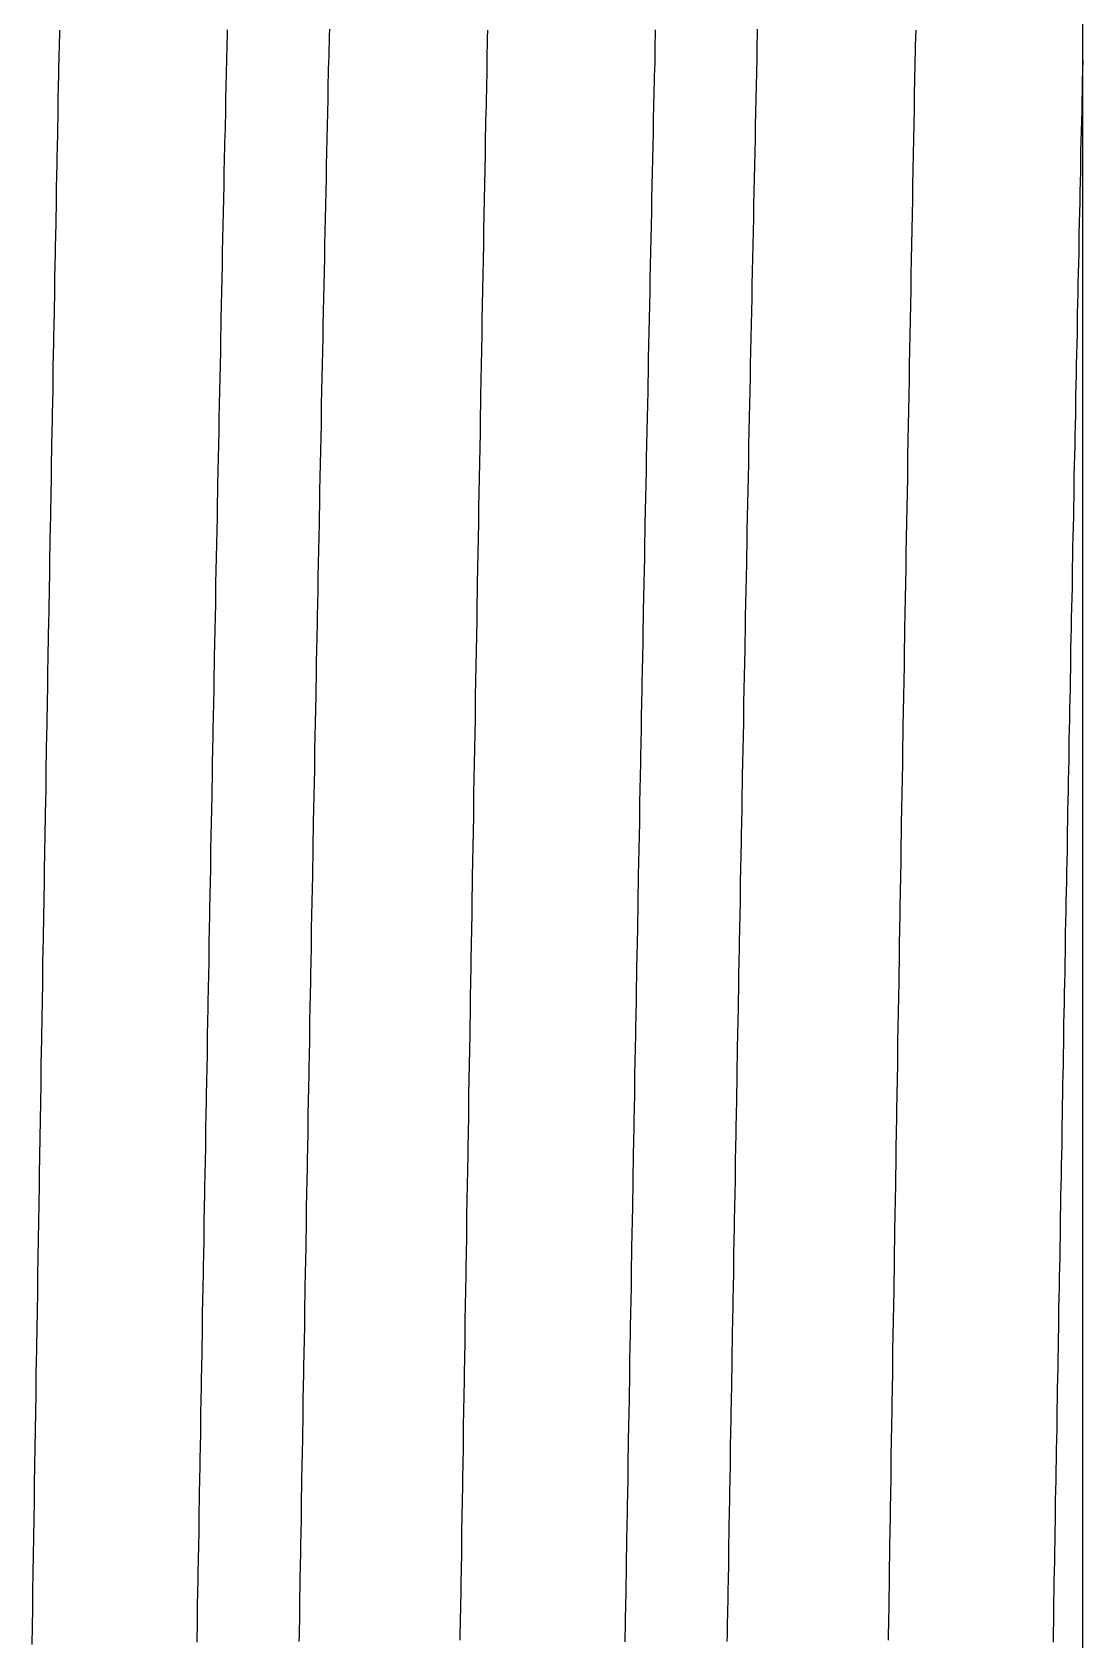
# Model space of a CAD drawing. Header units: millimetres. Extents: x 0 to 3800, y -67 to 2530.
# Drawn here: x 2303.09 to 2306.87, y 958.84 to 964.63 of the extents above; entities that cross this region are included whole.
import ezdxf

# ---------------------------------------------------------------- set-up
doc = ezdxf.new("R2010")
doc.units = ezdxf.units.MM
doc.layers.add('내부선 및 부속', color=4, linetype='Continuous')

msp = doc.modelspace()

# ---------------------------------------------------------------- linework, layer by layer
at = {"layer": '내부선 및 부속', "linetype": 'Continuous'}
msp.add_line((2306.8719, 935.792), (2306.8719, 972.4804), dxfattribs=at)
at = {"layer": '내부선 및 부속', "linetype": 'Continuous', "flags": 128}
for points in [[(2303.0934, 958.8285), (2303.0934, 958.8495), (2303.0944, 958.8715), (2303.0944, 958.8925), (2303.0944, 958.9145), (2303.0954, 958.9355), (2303.0954, 958.9575), (2303.0954, 958.9785), (2303.0964, 958.9995), (2303.0964, 959.0215), (2303.0964, 959.0425), (2303.0974, 959.0645), (2303.0974, 959.0855), (2303.0974, 959.1075), (2303.0984, 959.1285), (2303.0984, 959.1495), (2303.0984, 959.1715), (2303.0994, 959.1925), (2303.0994, 959.2145), (2303.0994, 959.2355), (2303.1004, 959.2565), (2303.1004, 959.2785), (2303.1004, 959.2995), (2303.1014, 959.3215), (2303.1014, 959.3425), (2303.1014, 959.3645), (2303.1024, 959.3855), (2303.1024, 959.4065), (2303.1024, 959.4285), (2303.1034, 959.4495), (2303.1034, 959.4715), (2303.1034, 959.4925), (2303.1044, 959.5145), (2303.1044, 959.5355), (2303.1044, 959.5565), (2303.1054, 959.5785), (2303.1054, 959.5995), (2303.1054, 959.6215), (2303.1064, 959.6425), (2303.1064, 959.6645), (2303.1064, 959.6855), (2303.1074, 959.7065), (2303.1074, 959.7285), (2303.1074, 959.7495), (2303.1084, 959.7715), (2303.1084, 959.7925), (2303.1084, 959.8145), (2303.1094, 959.8355), (2303.1094, 959.8565), (2303.1104, 959.8785), (2303.1104, 959.8995), (2303.1104, 959.9215), (2303.1114, 959.9425), (2303.1114, 959.9645), (2303.1114, 959.9855), (2303.1124, 960.0065), (2303.1124, 960.0285), (2303.1124, 960.0495), (2303.1134, 960.0715), (2303.1134, 960.0925), (2303.1134, 960.1145), (2303.1144, 960.1355), (2303.1144, 960.1565), (2303.1144, 960.1785), (2303.1154, 960.1995), (2303.1154, 960.2215), (2303.1154, 960.2425), (2303.1164, 960.2635), (2303.1164, 960.2855), (2303.1164, 960.3065), (2303.1174, 960.3285), (2303.1174, 960.3495), (2303.1174, 960.3715), (2303.1184, 960.3925), (2303.1184, 960.4135), (2303.1184, 960.4355), (2303.1194, 960.4565), (2303.1194, 960.4785), (2303.1194, 960.4995), (2303.1204, 960.5215), (2303.1204, 960.5425), (2303.1214, 960.5635), (2303.1214, 960.5635), (2303.1214, 960.5855), (2303.1214, 960.6065), (2303.1224, 960.6285), (2303.1224, 960.6495), (2303.1224, 960.6715), (2303.1234, 960.6925), (2303.1234, 960.7135), (2303.1234, 960.7355), (2303.1244, 960.7565), (2303.1244, 960.7785), (2303.1244, 960.7995), (2303.1254, 960.8215), (2303.1254, 960.8425), (2303.1254, 960.8635), (2303.1264, 960.8855), (2303.1264, 960.9065), (2303.1264, 960.9285), (2303.1274, 960.9495), (2303.1274, 960.9715), (2303.1284, 960.9925), (2303.1284, 961.0135), (2303.1284, 961.0355), (2303.1294, 961.0565), (2303.1294, 961.0785), (2303.1294, 961.0995), (2303.1304, 961.1215), (2303.1304, 961.1425), (2303.1304, 961.1635), (2303.1314, 961.1855), (2303.1314, 961.2065), (2303.1314, 961.2285), (2303.1324, 961.2495), (2303.1324, 961.2705), (2303.1324, 961.2925), (2303.1334, 961.3135), (2303.1334, 961.3355), (2303.1344, 961.3565), (2303.1344, 961.3785), (2303.1344, 961.3995), (2303.1354, 961.4205), (2303.1354, 961.4425), (2303.1354, 961.4635), (2303.1364, 961.4855), (2303.1364, 961.5065), (2303.1364, 961.5285), (2303.1374, 961.5495), (2303.1374, 961.5705), (2303.1374, 961.5925), (2303.1384, 961.6135), (2303.1384, 961.6355), (2303.1394, 961.6565), (2303.1394, 961.6785), (2303.1394, 961.6995), (2303.1404, 961.7205), (2303.1404, 961.7425), (2303.1404, 961.7635), (2303.1414, 961.7855), (2303.1414, 961.8065), (2303.1414, 961.8285), (2303.1424, 961.8495), (2303.1424, 961.8705), (2303.1434, 961.8925), (2303.1434, 961.9135), (2303.1434, 961.9355), (2303.1444, 961.9565), (2303.1444, 961.9785), (2303.1444, 961.9995), (2303.1454, 962.0205), (2303.1454, 962.0425), (2303.1454, 962.0635), (2303.1464, 962.0855), (2303.1464, 962.1065), (2303.1474, 962.1275), (2303.1474, 962.1495), (2303.1474, 962.1705), (2303.1484, 962.1925), (2303.1484, 962.2135), (2303.1484, 962.2355), (2303.1494, 962.2565), (2303.1494, 962.2775), (2303.1494, 962.2995), (2303.1504, 962.3205), (2303.1504, 962.3425), (2303.1514, 962.3635), (2303.1514, 962.3855), (2303.1514, 962.4065), (2303.1524, 962.4275), (2303.1524, 962.4495), (2303.1524, 962.4705), (2303.1534, 962.4925), (2303.1534, 962.5135), (2303.1544, 962.5355), (2303.1544, 962.5565), (2303.1544, 962.5775), (2303.1554, 962.5995), (2303.1554, 962.6205), (2303.1554, 962.6425), (2303.1564, 962.6635), (2303.1564, 962.6855), (2303.1574, 962.7065), (2303.1574, 962.7065), (2303.1574, 962.7275), (2303.1574, 962.7495), (2303.1584, 962.7705), (2303.1584, 962.7925), (2303.1584, 962.8135), (2303.1594, 962.8355), (2303.1594, 962.8565), (2303.1604, 962.8775), (2303.1604, 962.8995), (2303.1604, 962.9205), (2303.1614, 962.9425), (2303.1614, 962.9635), (2303.1614, 962.9845), (2303.1624, 963.0065), (2303.1624, 963.0275), (2303.1634, 963.0495), (2303.1634, 963.0705), (2303.1634, 963.0925), (2303.1644, 963.1135), (2303.1644, 963.1345), (2303.1644, 963.1565), (2303.1654, 963.1775), (2303.1654, 963.1995), (2303.1664, 963.2205), (2303.1664, 963.2425), (2303.1664, 963.2635), (2303.1674, 963.2845), (2303.1674, 963.3065), (2303.1684, 963.3275), (2303.1684, 963.3495), (2303.1684, 963.3705), (2303.1694, 963.3925), (2303.1694, 963.4135), (2303.1694, 963.4345), (2303.1704, 963.4565), (2303.1704, 963.4775), (2303.1714, 963.4995), (2303.1714, 963.5205), (2303.1714, 963.5425), (2303.1724, 963.5635), (2303.1724, 963.5845), (2303.1734, 963.6065), (2303.1734, 963.6275), (2303.1734, 963.6495), (2303.1744, 963.6705), (2303.1744, 963.6925), (2303.1754, 963.7135), (2303.1754, 963.7345), (2303.1754, 963.7565), (2303.1764, 963.7775), (2303.1764, 963.7995), (2303.1774, 963.8205), (2303.1774, 963.8415), (2303.1774, 963.8635), (2303.1784, 963.8845), (2303.1784, 963.9065), (2303.1794, 963.9275), (2303.1794, 963.9495), (2303.1794, 963.9705), (2303.1804, 963.9915), (2303.1804, 964.0135), (2303.1804, 964.0345), (2303.1814, 964.0565), (2303.1814, 964.0775), (2303.1824, 964.0995), (2303.1824, 964.1205), (2303.1834, 964.1415), (2303.1834, 964.1635), (2303.1834, 964.1845), (2303.1844, 964.2065), (2303.1844, 964.2275), (2303.1854, 964.2495), (2303.1854, 964.2705), (2303.1854, 964.2915), (2303.1864, 964.3135), (2303.1864, 964.3345), (2303.1874, 964.3565), (2303.1874, 964.3775), (2303.1874, 964.3995), (2303.1884, 964.4205), (2303.1884, 964.4415), (2303.1894, 964.4635), (2303.1894, 964.4845), (2303.1894, 964.5065), (2303.1904, 964.5275), (2303.1904, 964.5485), (2303.1914, 964.5705), (2303.1914, 964.5915), (2303.1924, 964.6135), (2303.1924, 964.6345)], [(2303.7944, 964.6355), (2303.7944, 964.6125), (2303.7934, 964.5885), (2303.7934, 964.5645), (2303.7924, 964.5405), (2303.7924, 964.5165), (2303.7914, 964.4925), (2303.7914, 964.4685), (2303.7904, 964.4445), (2303.7904, 964.4215), (2303.7894, 964.3975), (2303.7894, 964.3735), (2303.7884, 964.3495), (2303.7884, 964.3255), (2303.7874, 964.3015), (2303.7874, 964.2775), (2303.7864, 964.2545), (2303.7854, 964.2305), (2303.7854, 964.2065), (2303.7844, 964.1825), (2303.7844, 964.1585), (2303.7834, 964.1345), (2303.7834, 964.1105), (2303.7824, 964.0875), (2303.7824, 964.0635), (2303.7814, 964.0395), (2303.7814, 964.0155), (2303.7804, 963.9915), (2303.7804, 963.9675), (2303.7794, 963.9435), (2303.7794, 963.9205), (2303.7784, 963.8965), (2303.7784, 963.8725), (2303.7774, 963.8485), (2303.7774, 963.8245), (2303.7764, 963.8005), (2303.7764, 963.7765), (2303.7754, 963.7525), (2303.7754, 963.7295), (2303.7744, 963.7055), (2303.7744, 963.6815), (2303.7734, 963.6575), (2303.7734, 963.6335), (2303.7724, 963.6095), (2303.7724, 963.5855), (2303.7724, 963.5625), (2303.7714, 963.5385), (2303.7714, 963.5145), (2303.7704, 963.4905), (2303.7704, 963.4665), (2303.7694, 963.4425), (2303.7694, 963.4185), (2303.7684, 963.3955), (2303.7684, 963.3715), (2303.7674, 963.3475), (2303.7674, 963.3235), (2303.7664, 963.2995), (2303.7664, 963.2755), (2303.7654, 963.2515), (2303.7654, 963.2275), (2303.7644, 963.2045), (2303.7644, 963.1805), (2303.7634, 963.1565), (2303.7634, 963.1325), (2303.7624, 963.1085), (2303.7624, 963.0845), (2303.7614, 963.0605), (2303.7614, 963.0375), (2303.7604, 963.0135), (2303.7604, 962.9895), (2303.7604, 962.9655), (2303.7594, 962.9415), (2303.7594, 962.9175), (2303.7584, 962.8935), (2303.7584, 962.8705), (2303.7574, 962.8465), (2303.7574, 962.8225), (2303.7564, 962.7985), (2303.7564, 962.7745), (2303.7554, 962.7505), (2303.7554, 962.7265), (2303.7544, 962.7025), (2303.7544, 962.6795), (2303.7534, 962.6555), (2303.7534, 962.6315), (2303.7534, 962.6075), (2303.7524, 962.5835), (2303.7524, 962.5595), (2303.7514, 962.5355), (2303.7514, 962.5125), (2303.7504, 962.4885), (2303.7504, 962.4645), (2303.7494, 962.4405), (2303.7494, 962.4165), (2303.7484, 962.3925), (2303.7484, 962.3685), (2303.7484, 962.3455), (2303.7474, 962.3215), (2303.7474, 962.2975), (2303.7464, 962.2735), (2303.7464, 962.2495), (2303.7464, 962.2495), (2303.7454, 962.2255), (2303.7454, 962.2015), (2303.7444, 962.1775), (2303.7444, 962.1545), (2303.7434, 962.1305), (2303.7434, 962.1065), (2303.7434, 962.0825), (2303.7424, 962.0585), (2303.7424, 962.0345), (2303.7414, 962.0105), (2303.7414, 961.9875), (2303.7404, 961.9635), (2303.7404, 961.9395), (2303.7394, 961.9155), (2303.7394, 961.8915), (2303.7394, 961.8675), (2303.7384, 961.8435), (2303.7384, 961.8205), (2303.7374, 961.7965), (2303.7374, 961.7725), (2303.7364, 961.7485), (2303.7364, 961.7245), (2303.7354, 961.7005), (2303.7354, 961.6765), (2303.7354, 961.6525), (2303.7344, 961.6295), (2303.7344, 961.6055), (2303.7334, 961.5815), (2303.7334, 961.5575), (2303.7324, 961.5335), (2303.7324, 961.5095), (2303.7314, 961.4855), (2303.7314, 961.4625), (2303.7314, 961.4385), (2303.7304, 961.4145), (2303.7304, 961.3905), (2303.7294, 961.3665), (2303.7294, 961.3425), (2303.7284, 961.3185), (2303.7284, 961.2955), (2303.7284, 961.2715), (2303.7274, 961.2475), (2303.7274, 961.2235), (2303.7264, 961.1995), (2303.7264, 961.1755), (2303.7254, 961.1515), (2303.7254, 961.1275), (2303.7254, 961.1045), (2303.7244, 961.0805), (2303.7244, 961.0565), (2303.7234, 961.0325), (2303.7234, 961.0085), (2303.7224, 960.9845), (2303.7224, 960.9605), (2303.7224, 960.9375), (2303.7214, 960.9135), (2303.7214, 960.8895), (2303.7204, 960.8655), (2303.7204, 960.8415), (2303.7194, 960.8175), (2303.7194, 960.7935), (2303.7194, 960.7705), (2303.7184, 960.7465), (2303.7184, 960.7225), (2303.7174, 960.6985), (2303.7174, 960.6745), (2303.7164, 960.6505), (2303.7164, 960.6265), (2303.7164, 960.6025), (2303.7154, 960.5795), (2303.7154, 960.5555), (2303.7144, 960.5315), (2303.7144, 960.5075), (2303.7134, 960.4835), (2303.7134, 960.4595), (2303.7134, 960.4355), (2303.7124, 960.4125), (2303.7124, 960.3885), (2303.7114, 960.3645), (2303.7114, 960.3405), (2303.7114, 960.3165), (2303.7104, 960.2925), (2303.7104, 960.2685), (2303.7094, 960.2445), (2303.7094, 960.2215), (2303.7084, 960.1975), (2303.7084, 960.1735), (2303.7084, 960.1495), (2303.7074, 960.1255), (2303.7074, 960.1015), (2303.7064, 960.0775), (2303.7064, 960.0545), (2303.7054, 960.0305), (2303.7054, 960.0065), (2303.7054, 959.9825), (2303.7044, 959.9585), (2303.7044, 959.9345), (2303.7034, 959.9105), (2303.7034, 959.8875), (2303.7034, 959.8635), (2303.7034, 959.8635), (2303.7024, 959.8395), (2303.7024, 959.8155), (2303.7014, 959.7915), (2303.7014, 959.7675), (2303.7014, 959.7435), (2303.7004, 959.7195), (2303.7004, 959.6965), (2303.6994, 959.6725), (2303.6994, 959.6485), (2303.6984, 959.6245), (2303.6984, 959.6005), (2303.6984, 959.5765), (2303.6974, 959.5525), (2303.6974, 959.5295), (2303.6964, 959.5055), (2303.6964, 959.4815), (2303.6964, 959.4575), (2303.6954, 959.4335), (2303.6954, 959.4095), (2303.6944, 959.3855), (2303.6944, 959.3625), (2303.6944, 959.3385), (2303.6934, 959.3145), (2303.6934, 959.2905), (2303.6924, 959.2665), (2303.6924, 959.2425), (2303.6924, 959.2185), (2303.6914, 959.1945), (2303.6914, 959.1715), (2303.6904, 959.1475), (2303.6904, 959.1235), (2303.6894, 959.0995), (2303.6894, 959.0755), (2303.6894, 959.0515), (2303.6884, 959.0275), (2303.6884, 959.0045), (2303.6874, 958.9805), (2303.6874, 958.9565), (2303.6874, 958.9325), (2303.6864, 958.9085), (2303.6864, 958.8845), (2303.6854, 958.8605), (2303.6854, 958.8365)], [(2304.1624, 964.6375), (2304.1614, 964.6135), (2304.1614, 964.6135), (2304.1614, 964.5895), (2304.1604, 964.5655), (2304.1604, 964.5415), (2304.1594, 964.5175), (2304.1584, 964.4935), (2304.1584, 964.4705), (2304.1574, 964.4465), (2304.1574, 964.4225), (2304.1564, 964.3985), (2304.1564, 964.3745), (2304.1554, 964.3505), (2304.1554, 964.3265), (2304.1544, 964.3035), (2304.1544, 964.2795), (2304.1534, 964.2555), (2304.1534, 964.2315), (2304.1524, 964.2075), (2304.1524, 964.1835), (2304.1514, 964.1595), (2304.1514, 964.1355), (2304.1504, 964.1125), (2304.1504, 964.0885), (2304.1494, 964.0645), (2304.1494, 964.0405), (2304.1484, 964.0165), (2304.1484, 963.9925), (2304.1474, 963.9685), (2304.1474, 963.9455), (2304.1464, 963.9215), (2304.1464, 963.8975), (2304.1454, 963.8735), (2304.1454, 963.8495), (2304.1444, 963.8255), (2304.1444, 963.8015), (2304.1434, 963.7785), (2304.1434, 963.7545), (2304.1424, 963.7305), (2304.1424, 963.7065), (2304.1414, 963.6825), (2304.1414, 963.6585), (2304.1404, 963.6345), (2304.1404, 963.6115), (2304.1394, 963.5875), (2304.1394, 963.5635), (2304.1384, 963.5395), (2304.1384, 963.5155), (2304.1374, 963.4915), (2304.1374, 963.4675), (2304.1364, 963.4435), (2304.1364, 963.4205), (2304.1354, 963.3965), (2304.1354, 963.3725), (2304.1344, 963.3485), (2304.1344, 963.3245), (2304.1334, 963.3005), (2304.1334, 963.2765), (2304.1334, 963.2535), (2304.1324, 963.2295), (2304.1324, 963.2055), (2304.1314, 963.1815), (2304.1314, 963.1575), (2304.1304, 963.1335), (2304.1304, 963.1095), (2304.1294, 963.0865), (2304.1294, 963.0625), (2304.1284, 963.0385), (2304.1284, 963.0145), (2304.1274, 962.9905), (2304.1274, 962.9665), (2304.1264, 962.9425), (2304.1264, 962.9185), (2304.1254, 962.8955), (2304.1254, 962.8715), (2304.1254, 962.8475), (2304.1244, 962.8235), (2304.1244, 962.7995), (2304.1234, 962.7755), (2304.1234, 962.7515), (2304.1224, 962.7285), (2304.1224, 962.7045), (2304.1214, 962.6805), (2304.1214, 962.6565), (2304.1204, 962.6325), (2304.1204, 962.6085), (2304.1194, 962.5845), (2304.1194, 962.5615), (2304.1184, 962.5375), (2304.1184, 962.5135), (2304.1184, 962.4895), (2304.1174, 962.4655), (2304.1174, 962.4415), (2304.1164, 962.4175), (2304.1164, 962.3935), (2304.1154, 962.3705), (2304.1154, 962.3465), (2304.1144, 962.3225), (2304.1144, 962.2985), (2304.1134, 962.2745), (2304.1134, 962.2505), (2304.1134, 962.2265), (2304.1134, 962.2265), (2304.1124, 962.2035), (2304.1124, 962.1795), (2304.1114, 962.1555), (2304.1114, 962.1315), (2304.1104, 962.1075), (2304.1104, 962.0835), (2304.1094, 962.0595), (2304.1094, 962.0365), (2304.1094, 962.0125), (2304.1084, 961.9885), (2304.1084, 961.9645), (2304.1074, 961.9405), (2304.1074, 961.9165), (2304.1064, 961.8925), (2304.1064, 961.8685), (2304.1054, 961.8455), (2304.1054, 961.8215), (2304.1044, 961.7975), (2304.1044, 961.7735), (2304.1044, 961.7495), (2304.1034, 961.7255), (2304.1034, 961.7015), (2304.1024, 961.6785), (2304.1024, 961.6545), (2304.1014, 961.6305), (2304.1014, 961.6065), (2304.1014, 961.5825), (2304.1004, 961.5585), (2304.1004, 961.5345), (2304.0994, 961.5115), (2304.0994, 961.4875), (2304.0984, 961.4635), (2304.0984, 961.4395), (2304.0974, 961.4155), (2304.0974, 961.3915), (2304.0974, 961.3675), (2304.0964, 961.3435), (2304.0964, 961.3205), (2304.0954, 961.2965), (2304.0954, 961.2725), (2304.0944, 961.2485), (2304.0944, 961.2245), (2304.0944, 961.2005), (2304.0934, 961.1765), (2304.0934, 961.1535), (2304.0924, 961.1295), (2304.0924, 961.1055), (2304.0914, 961.0815), (2304.0914, 961.0575), (2304.0914, 961.0335), (2304.0904, 961.0095), (2304.0904, 960.9865), (2304.0894, 960.9625), (2304.0894, 960.9385), (2304.0884, 960.9145), (2304.0884, 960.8905), (2304.0884, 960.8665), (2304.0874, 960.8425), (2304.0874, 960.8185), (2304.0864, 960.7955), (2304.0864, 960.7715), (2304.0854, 960.7475), (2304.0854, 960.7235), (2304.0854, 960.6995), (2304.0844, 960.6755), (2304.0844, 960.6515), (2304.0834, 960.6285), (2304.0834, 960.6045), (2304.0824, 960.5805), (2304.0824, 960.5565), (2304.0824, 960.5325), (2304.0814, 960.5085), (2304.0814, 960.4845), (2304.0804, 960.4615), (2304.0804, 960.4375), (2304.0794, 960.4135), (2304.0794, 960.3895), (2304.0794, 960.3655), (2304.0784, 960.3415), (2304.0784, 960.3175), (2304.0774, 960.2935), (2304.0774, 960.2705), (2304.0774, 960.2465), (2304.0764, 960.2225), (2304.0764, 960.1985), (2304.0754, 960.1745), (2304.0754, 960.1505), (2304.0744, 960.1265), (2304.0744, 960.1035), (2304.0744, 960.0795), (2304.0734, 960.0555), (2304.0734, 960.0315), (2304.0724, 960.0075), (2304.0724, 959.9835), (2304.0724, 959.9595), (2304.0714, 959.9355), (2304.0714, 959.9125), (2304.0704, 959.8885), (2304.0704, 959.8645), (2304.0694, 959.8405), (2304.0694, 959.8405), (2304.0694, 959.8165), (2304.0694, 959.7925), (2304.0684, 959.7685), (2304.0684, 959.7455), (2304.0674, 959.7215), (2304.0674, 959.6975), (2304.0674, 959.6735), (2304.0664, 959.6495), (2304.0664, 959.6255), (2304.0654, 959.6015), (2304.0654, 959.5785), (2304.0654, 959.5545), (2304.0644, 959.5305), (2304.0644, 959.5065), (2304.0634, 959.4825), (2304.0634, 959.4585), (2304.0624, 959.4345), (2304.0624, 959.4105), (2304.0624, 959.3875), (2304.0614, 959.3635), (2304.0614, 959.3395), (2304.0604, 959.3155), (2304.0604, 959.2915), (2304.0604, 959.2675), (2304.0594, 959.2435), (2304.0594, 959.2205), (2304.0584, 959.1965), (2304.0584, 959.1725), (2304.0584, 959.1485), (2304.0574, 959.1245), (2304.0574, 959.1005), (2304.0564, 959.0765), (2304.0564, 959.0535), (2304.0564, 959.0295), (2304.0554, 959.0055), (2304.0554, 958.9815), (2304.0544, 958.9575), (2304.0544, 958.9335), (2304.0544, 958.9095), (2304.0534, 958.8855), (2304.0534, 958.8625), (2304.0524, 958.8385)], [(2304.6334, 958.8435), (2304.6334, 958.8715), (2304.6344, 958.8985), (2304.6344, 958.9255), (2304.6354, 958.9525), (2304.6354, 958.9795), (2304.6364, 959.0065), (2304.6364, 959.0335), (2304.6364, 959.0605), (2304.6374, 959.0875), (2304.6374, 959.1145), (2304.6384, 959.1415), (2304.6384, 959.1685), (2304.6394, 959.1955), (2304.6394, 959.2225), (2304.6394, 959.2495), (2304.6404, 959.2765), (2304.6404, 959.3035), (2304.6414, 959.3305), (2304.6414, 959.3585), (2304.6424, 959.3855), (2304.6424, 959.4125), (2304.6424, 959.4395), (2304.6434, 959.4665), (2304.6434, 959.4935), (2304.6444, 959.5205), (2304.6444, 959.5475), (2304.6444, 959.5475), (2304.6454, 959.5745), (2304.6454, 959.6015), (2304.6454, 959.6285), (2304.6464, 959.6555), (2304.6464, 959.6825), (2304.6474, 959.7095), (2304.6474, 959.7365), (2304.6484, 959.7635), (2304.6484, 959.7905), (2304.6484, 959.8175), (2304.6494, 959.8455), (2304.6494, 959.8725), (2304.6504, 959.8995), (2304.6504, 959.9265), (2304.6514, 959.9535), (2304.6514, 959.9805), (2304.6514, 960.0075), (2304.6524, 960.0345), (2304.6524, 960.0615), (2304.6534, 960.0885), (2304.6534, 960.1155), (2304.6544, 960.1425), (2304.6544, 960.1695), (2304.6544, 960.1965), (2304.6554, 960.2235), (2304.6554, 960.2505), (2304.6564, 960.2775), (2304.6564, 960.3045), (2304.6574, 960.3325), (2304.6574, 960.3595), (2304.6574, 960.3865), (2304.6584, 960.4135), (2304.6584, 960.4405), (2304.6594, 960.4675), (2304.6594, 960.4945), (2304.6604, 960.5215), (2304.6604, 960.5485), (2304.6614, 960.5755), (2304.6614, 960.6025), (2304.6614, 960.6295), (2304.6624, 960.6565), (2304.6624, 960.6835), (2304.6634, 960.7105), (2304.6634, 960.7375), (2304.6644, 960.7645), (2304.6644, 960.7915), (2304.6644, 960.8195), (2304.6654, 960.8465), (2304.6654, 960.8735), (2304.6664, 960.9005), (2304.6664, 960.9275), (2304.6674, 960.9545), (2304.6674, 960.9815), (2304.6684, 961.0085), (2304.6684, 961.0355), (2304.6684, 961.0625), (2304.6694, 961.0895), (2304.6694, 961.1165), (2304.6704, 961.1435), (2304.6704, 961.1705), (2304.6714, 961.1975), (2304.6714, 961.2245), (2304.6724, 961.2515), (2304.6724, 961.2785), (2304.6724, 961.3065), (2304.6734, 961.3335), (2304.6734, 961.3605), (2304.6744, 961.3875), (2304.6744, 961.4145), (2304.6754, 961.4415), (2304.6754, 961.4685), (2304.6764, 961.4955), (2304.6764, 961.5225), (2304.6774, 961.5495), (2304.6774, 961.5765), (2304.6774, 961.6035), (2304.6784, 961.6305), (2304.6784, 961.6575), (2304.6794, 961.6845), (2304.6794, 961.7115), (2304.6804, 961.7385), (2304.6804, 961.7655), (2304.6814, 961.7935), (2304.6814, 961.8205), (2304.6824, 961.8475), (2304.6824, 961.8745), (2304.6824, 961.9015), (2304.6834, 961.9285), (2304.6834, 961.9555), (2304.6844, 961.9825), (2304.6844, 962.0095), (2304.6854, 962.0365), (2304.6854, 962.0635), (2304.6864, 962.0905), (2304.6864, 962.1175), (2304.6874, 962.1445), (2304.6874, 962.1715), (2304.6884, 962.1985), (2304.6884, 962.2255), (2304.6884, 962.2525), (2304.6884, 962.2525), (2304.6894, 962.2805), (2304.6894, 962.3075), (2304.6904, 962.3345), (2304.6904, 962.3615), (2304.6914, 962.3885), (2304.6914, 962.4155), (2304.6924, 962.4425), (2304.6924, 962.4695), (2304.6934, 962.4965), (2304.6934, 962.5235), (2304.6944, 962.5505), (2304.6944, 962.5775), (2304.6954, 962.6045), (2304.6954, 962.6315), (2304.6954, 962.6585), (2304.6964, 962.6855), (2304.6964, 962.7125), (2304.6974, 962.7395), (2304.6974, 962.7675), (2304.6984, 962.7945), (2304.6984, 962.8215), (2304.6994, 962.8485), (2304.6994, 962.8755), (2304.7004, 962.9025), (2304.7004, 962.9295), (2304.7014, 962.9565), (2304.7014, 962.9835), (2304.7024, 963.0105), (2304.7024, 963.0375), (2304.7034, 963.0645), (2304.7034, 963.0915), (2304.7044, 963.1185), (2304.7044, 963.1455), (2304.7054, 963.1725), (2304.7054, 963.1995), (2304.7064, 963.2265), (2304.7064, 963.2545), (2304.7074, 963.2815), (2304.7074, 963.3085), (2304.7074, 963.3355), (2304.7084, 963.3625), (2304.7084, 963.3895), (2304.7094, 963.4165), (2304.7094, 963.4435), (2304.7104, 963.4705), (2304.7104, 963.4975), (2304.7114, 963.5245), (2304.7114, 963.5515), (2304.7124, 963.5785), (2304.7124, 963.6055), (2304.7134, 963.6325), (2304.7134, 963.6595), (2304.7144, 963.6865), (2304.7144, 963.7135), (2304.7154, 963.7415), (2304.7154, 963.7685), (2304.7164, 963.7955), (2304.7164, 963.8225), (2304.7174, 963.8495), (2304.7174, 963.8765), (2304.7184, 963.9035), (2304.7184, 963.9305), (2304.7194, 963.9575), (2304.7194, 963.9845), (2304.7204, 964.0115), (2304.7204, 964.0385), (2304.7214, 964.0655), (2304.7214, 964.0925), (2304.7224, 964.1195), (2304.7224, 964.1465), (2304.7234, 964.1735), (2304.7234, 964.2005), (2304.7244, 964.2275), (2304.7244, 964.2555), (2304.7254, 964.2825), (2304.7254, 964.3095), (2304.7264, 964.3365), (2304.7274, 964.3635), (2304.7274, 964.3905), (2304.7284, 964.4175), (2304.7284, 964.4445), (2304.7294, 964.4715), (2304.7294, 964.4985), (2304.7304, 964.5255), (2304.7304, 964.5525), (2304.7314, 964.5795), (2304.7314, 964.6065), (2304.7324, 964.6335)], [(2305.3344, 964.6355), (2305.3344, 964.6125), (2305.3334, 964.5885), (2305.3334, 964.5645), (2305.3324, 964.5405), (2305.3324, 964.5165), (2305.3314, 964.4925), (2305.3304, 964.4685), (2305.3304, 964.4455), (2305.3294, 964.4215), (2305.3294, 964.3975), (2305.3284, 964.3735), (2305.3284, 964.3495), (2305.3274, 964.3255), (2305.3274, 964.3015), (2305.3264, 964.2775), (2305.3264, 964.2545), (2305.3254, 964.2305), (2305.3254, 964.2065), (2305.3244, 964.1825), (2305.3244, 964.1585), (2305.3234, 964.1345), (2305.3234, 964.1105), (2305.3224, 964.0875), (2305.3224, 964.0635), (2305.3214, 964.0395), (2305.3214, 964.0155), (2305.3204, 963.9915), (2305.3204, 963.9675), (2305.3194, 963.9435), (2305.3194, 963.9205), (2305.3184, 963.8965), (2305.3184, 963.8725), (2305.3174, 963.8485), (2305.3174, 963.8245), (2305.3164, 963.8005), (2305.3164, 963.7765), (2305.3154, 963.7525), (2305.3154, 963.7295), (2305.3144, 963.7055), (2305.3144, 963.6815), (2305.3134, 963.6575), (2305.3134, 963.6335), (2305.3124, 963.6095), (2305.3124, 963.5855), (2305.3114, 963.5625), (2305.3114, 963.5385), (2305.3104, 963.5145), (2305.3104, 963.4905), (2305.3094, 963.4665), (2305.3094, 963.4425), (2305.3084, 963.4185), (2305.3084, 963.3955), (2305.3074, 963.3715), (2305.3074, 963.3475), (2305.3074, 963.3235), (2305.3064, 963.2995), (2305.3064, 963.2755), (2305.3054, 963.2515), (2305.3054, 963.2275), (2305.3044, 963.2045), (2305.3044, 963.1805), (2305.3034, 963.1565), (2305.3034, 963.1325), (2305.3024, 963.1085), (2305.3024, 963.0845), (2305.3014, 963.0605), (2305.3014, 963.0375), (2305.3004, 963.0135), (2305.3004, 962.9895), (2305.2994, 962.9655), (2305.2994, 962.9415), (2305.2984, 962.9175), (2305.2984, 962.8935), (2305.2974, 962.8705), (2305.2974, 962.8465), (2305.2974, 962.8225), (2305.2964, 962.7985), (2305.2964, 962.7745), (2305.2954, 962.7505), (2305.2954, 962.7265), (2305.2944, 962.7035), (2305.2944, 962.6795), (2305.2934, 962.6555), (2305.2934, 962.6315), (2305.2924, 962.6075), (2305.2924, 962.5835), (2305.2914, 962.5595), (2305.2914, 962.5355), (2305.2914, 962.5125), (2305.2904, 962.4885), (2305.2904, 962.4645), (2305.2894, 962.4405), (2305.2894, 962.4165), (2305.2884, 962.3925), (2305.2884, 962.3685), (2305.2874, 962.3455), (2305.2874, 962.3215), (2305.2864, 962.2975), (2305.2864, 962.2735), (2305.2864, 962.2495), (2305.2864, 962.2495), (2305.2854, 962.2255), (2305.2854, 962.2015), (2305.2844, 962.1785), (2305.2844, 962.1545), (2305.2834, 962.1305), (2305.2834, 962.1065), (2305.2824, 962.0825), (2305.2824, 962.0585), (2305.2814, 962.0345), (2305.2814, 962.0105), (2305.2814, 961.9875), (2305.2804, 961.9635), (2305.2804, 961.9395), (2305.2794, 961.9155), (2305.2794, 961.8915), (2305.2784, 961.8675), (2305.2784, 961.8435), (2305.2774, 961.8205), (2305.2774, 961.7965), (2305.2774, 961.7725), (2305.2764, 961.7485), (2305.2764, 961.7245), (2305.2754, 961.7005), (2305.2754, 961.6765), (2305.2744, 961.6525), (2305.2744, 961.6295), (2305.2734, 961.6055), (2305.2734, 961.5815), (2305.2734, 961.5575), (2305.2724, 961.5335), (2305.2724, 961.5095), (2305.2714, 961.4855), (2305.2714, 961.4625), (2305.2704, 961.4385), (2305.2704, 961.4145), (2305.2704, 961.3905), (2305.2694, 961.3665), (2305.2694, 961.3425), (2305.2684, 961.3185), (2305.2684, 961.2955), (2305.2674, 961.2715), (2305.2674, 961.2475), (2305.2674, 961.2235), (2305.2664, 961.1995), (2305.2664, 961.1755), (2305.2654, 961.1515), (2305.2654, 961.1275), (2305.2644, 961.1045), (2305.2644, 961.0805), (2305.2634, 961.0565), (2305.2634, 961.0325), (2305.2634, 961.0085), (2305.2624, 960.9845), (2305.2624, 960.9605), (2305.2614, 960.9375), (2305.2614, 960.9135), (2305.2604, 960.8895), (2305.2604, 960.8655), (2305.2604, 960.8415), (2305.2594, 960.8175), (2305.2594, 960.7935), (2305.2584, 960.7705), (2305.2584, 960.7465), (2305.2574, 960.7225), (2305.2574, 960.6985), (2305.2574, 960.6745), (2305.2564, 960.6505), (2305.2564, 960.6265), (2305.2554, 960.6025), (2305.2554, 960.5795), (2305.2554, 960.5555), (2305.2544, 960.5315), (2305.2544, 960.5075), (2305.2534, 960.4835), (2305.2534, 960.4595), (2305.2524, 960.4355), (2305.2524, 960.4125), (2305.2524, 960.3885), (2305.2514, 960.3645), (2305.2514, 960.3405), (2305.2504, 960.3165), (2305.2504, 960.2925), (2305.2494, 960.2685), (2305.2494, 960.2455), (2305.2494, 960.2215), (2305.2484, 960.1975), (2305.2484, 960.1735), (2305.2474, 960.1495), (2305.2474, 960.1255), (2305.2474, 960.1015), (2305.2464, 960.0775), (2305.2464, 960.0545), (2305.2454, 960.0305), (2305.2454, 960.0065), (2305.2444, 959.9825), (2305.2444, 959.9585), (2305.2444, 959.9345), (2305.2434, 959.9105), (2305.2434, 959.8875), (2305.2424, 959.8635), (2305.2424, 959.8635), (2305.2424, 959.8395), (2305.2424, 959.8155), (2305.2414, 959.7915), (2305.2414, 959.7675), (2305.2404, 959.7435), (2305.2404, 959.7195), (2305.2404, 959.6965), (2305.2394, 959.6725), (2305.2394, 959.6485), (2305.2384, 959.6245), (2305.2384, 959.6005), (2305.2374, 959.5765), (2305.2374, 959.5525), (2305.2374, 959.5295), (2305.2364, 959.5055), (2305.2364, 959.4815), (2305.2354, 959.4575), (2305.2354, 959.4335), (2305.2354, 959.4095), (2305.2344, 959.3855), (2305.2344, 959.3625), (2305.2334, 959.3385), (2305.2334, 959.3145), (2305.2334, 959.2905), (2305.2324, 959.2665), (2305.2324, 959.2425), (2305.2314, 959.2185), (2305.2314, 959.1945), (2305.2314, 959.1715), (2305.2304, 959.1475), (2305.2304, 959.1235), (2305.2294, 959.0995), (2305.2294, 959.0755), (2305.2284, 959.0515), (2305.2284, 959.0275), (2305.2284, 959.0045), (2305.2274, 958.9805), (2305.2274, 958.9565), (2305.2264, 958.9325), (2305.2264, 958.9085), (2305.2264, 958.8845), (2305.2254, 958.8605), (2305.2254, 958.8375)], [(2305.7014, 964.6375), (2305.7014, 964.6135), (2305.7014, 964.6135), (2305.7004, 964.5895), (2305.7004, 964.5655), (2305.6994, 964.5415), (2305.6994, 964.5175), (2305.6984, 964.4935), (2305.6984, 964.4705), (2305.6974, 964.4465), (2305.6974, 964.4225), (2305.6964, 964.3985), (2305.6964, 964.3745), (2305.6954, 964.3505), (2305.6954, 964.3265), (2305.6944, 964.3035), (2305.6944, 964.2795), (2305.6934, 964.2555), (2305.6934, 964.2315), (2305.6924, 964.2075), (2305.6924, 964.1835), (2305.6914, 964.1595), (2305.6914, 964.1355), (2305.6904, 964.1125), (2305.6904, 964.0885), (2305.6894, 964.0645), (2305.6894, 964.0405), (2305.6884, 964.0165), (2305.6884, 963.9925), (2305.6874, 963.9685), (2305.6874, 963.9455), (2305.6864, 963.9215), (2305.6864, 963.8975), (2305.6854, 963.8735), (2305.6854, 963.8495), (2305.6844, 963.8255), (2305.6844, 963.8015), (2305.6834, 963.7785), (2305.6834, 963.7545), (2305.6824, 963.7305), (2305.6824, 963.7065), (2305.6814, 963.6825), (2305.6814, 963.6585), (2305.6804, 963.6345), (2305.6804, 963.6115), (2305.6794, 963.5875), (2305.6794, 963.5635), (2305.6784, 963.5395), (2305.6784, 963.5155), (2305.6774, 963.4915), (2305.6774, 963.4675), (2305.6764, 963.4435), (2305.6764, 963.4205), (2305.6754, 963.3965), (2305.6754, 963.3725), (2305.6744, 963.3485), (2305.6744, 963.3245), (2305.6734, 963.3005), (2305.6734, 963.2765), (2305.6724, 963.2535), (2305.6724, 963.2295), (2305.6714, 963.2055), (2305.6714, 963.1815), (2305.6704, 963.1575), (2305.6704, 963.1335), (2305.6704, 963.1095), (2305.6694, 963.0865), (2305.6694, 963.0625), (2305.6684, 963.0385), (2305.6684, 963.0145), (2305.6674, 962.9905), (2305.6674, 962.9665), (2305.6664, 962.9425), (2305.6664, 962.9185), (2305.6654, 962.8955), (2305.6654, 962.8715), (2305.6644, 962.8475), (2305.6644, 962.8235), (2305.6634, 962.7995), (2305.6634, 962.7755), (2305.6624, 962.7515), (2305.6624, 962.7285), (2305.6624, 962.7045), (2305.6614, 962.6805), (2305.6614, 962.6565), (2305.6604, 962.6325), (2305.6604, 962.6085), (2305.6594, 962.5845), (2305.6594, 962.5615), (2305.6584, 962.5375), (2305.6584, 962.5135), (2305.6574, 962.4895), (2305.6574, 962.4655), (2305.6564, 962.4415), (2305.6564, 962.4175), (2305.6564, 962.3935), (2305.6554, 962.3705), (2305.6554, 962.3465), (2305.6544, 962.3225), (2305.6544, 962.2985), (2305.6534, 962.2745), (2305.6534, 962.2505), (2305.6524, 962.2265), (2305.6524, 962.2265), (2305.6524, 962.2035), (2305.6514, 962.1795), (2305.6514, 962.1555), (2305.6514, 962.1315), (2305.6504, 962.1075), (2305.6504, 962.0835), (2305.6494, 962.0595), (2305.6494, 962.0365), (2305.6484, 962.0125), (2305.6484, 961.9885), (2305.6474, 961.9645), (2305.6474, 961.9405), (2305.6474, 961.9165), (2305.6464, 961.8925), (2305.6464, 961.8685), (2305.6454, 961.8455), (2305.6454, 961.8215), (2305.6444, 961.7975), (2305.6444, 961.7735), (2305.6434, 961.7495), (2305.6434, 961.7255), (2305.6434, 961.7015), (2305.6424, 961.6785), (2305.6424, 961.6545), (2305.6414, 961.6305), (2305.6414, 961.6065), (2305.6404, 961.5825), (2305.6404, 961.5585), (2305.6394, 961.5345), (2305.6394, 961.5115), (2305.6394, 961.4875), (2305.6384, 961.4635), (2305.6384, 961.4395), (2305.6374, 961.4155), (2305.6374, 961.3915), (2305.6364, 961.3675), (2305.6364, 961.3435), (2305.6364, 961.3205), (2305.6354, 961.2965), (2305.6354, 961.2725), (2305.6344, 961.2485), (2305.6344, 961.2245), (2305.6334, 961.2005), (2305.6334, 961.1765), (2305.6324, 961.1535), (2305.6324, 961.1295), (2305.6324, 961.1055), (2305.6314, 961.0815), (2305.6314, 961.0575), (2305.6304, 961.0335), (2305.6304, 961.0095), (2305.6294, 960.9865), (2305.6294, 960.9625), (2305.6294, 960.9385), (2305.6284, 960.9145), (2305.6284, 960.8905), (2305.6274, 960.8665), (2305.6274, 960.8425), (2305.6264, 960.8185), (2305.6264, 960.7955), (2305.6264, 960.7715), (2305.6254, 960.7475), (2305.6254, 960.7235), (2305.6244, 960.6995), (2305.6244, 960.6755), (2305.6244, 960.6515), (2305.6234, 960.6285), (2305.6234, 960.6045), (2305.6224, 960.5805), (2305.6224, 960.5565), (2305.6214, 960.5325), (2305.6214, 960.5085), (2305.6214, 960.4845), (2305.6204, 960.4615), (2305.6204, 960.4375), (2305.6194, 960.4135), (2305.6194, 960.3895), (2305.6184, 960.3655), (2305.6184, 960.3415), (2305.6184, 960.3175), (2305.6174, 960.2935), (2305.6174, 960.2705), (2305.6164, 960.2465), (2305.6164, 960.2225), (2305.6164, 960.1985), (2305.6154, 960.1745), (2305.6154, 960.1505), (2305.6144, 960.1265), (2305.6144, 960.1035), (2305.6134, 960.0795), (2305.6134, 960.0555), (2305.6134, 960.0315), (2305.6124, 960.0075), (2305.6124, 959.9835), (2305.6114, 959.9595), (2305.6114, 959.9355), (2305.6114, 959.9125), (2305.6104, 959.8885), (2305.6104, 959.8645), (2305.6094, 959.8405), (2305.6094, 959.8405), (2305.6094, 959.8165), (2305.6084, 959.7925), (2305.6084, 959.7685), (2305.6084, 959.7455), (2305.6074, 959.7215), (2305.6074, 959.6975), (2305.6064, 959.6735), (2305.6064, 959.6495), (2305.6064, 959.6255), (2305.6054, 959.6015), (2305.6054, 959.5785), (2305.6044, 959.5545), (2305.6044, 959.5305), (2305.6044, 959.5065), (2305.6034, 959.4825), (2305.6034, 959.4585), (2305.6024, 959.4345), (2305.6024, 959.4105), (2305.6014, 959.3875), (2305.6014, 959.3635), (2305.6014, 959.3395), (2305.6004, 959.3155), (2305.6004, 959.2915), (2305.5994, 959.2675), (2305.5994, 959.2435), (2305.5994, 959.2205), (2305.5984, 959.1965), (2305.5984, 959.1725), (2305.5974, 959.1485), (2305.5974, 959.1245), (2305.5974, 959.1005), (2305.5964, 959.0765), (2305.5964, 959.0535), (2305.5954, 959.0295), (2305.5954, 959.0055), (2305.5954, 958.9815), (2305.5944, 958.9575), (2305.5944, 958.9335), (2305.5934, 958.9095), (2305.5934, 958.8855), (2305.5934, 958.8625), (2305.5924, 958.8385)], [(2306.1734, 958.8435), (2306.1734, 958.8715), (2306.1744, 958.8985), (2306.1744, 958.9255), (2306.1754, 958.9525), (2306.1754, 958.9795), (2306.1754, 959.0065), (2306.1764, 959.0335), (2306.1764, 959.0605), (2306.1774, 959.0875), (2306.1774, 959.1145), (2306.1784, 959.1415), (2306.1784, 959.1685), (2306.1784, 959.1955), (2306.1794, 959.2225), (2306.1794, 959.2495), (2306.1804, 959.2765), (2306.1804, 959.3035), (2306.1804, 959.3305), (2306.1814, 959.3585), (2306.1814, 959.3855), (2306.1824, 959.4125), (2306.1824, 959.4395), (2306.1834, 959.4665), (2306.1834, 959.4935), (2306.1834, 959.5205), (2306.1844, 959.5475), (2306.1844, 959.5475), (2306.1844, 959.5745), (2306.1854, 959.6015), (2306.1854, 959.6285), (2306.1864, 959.6555), (2306.1864, 959.6825), (2306.1864, 959.7095), (2306.1874, 959.7365), (2306.1874, 959.7635), (2306.1884, 959.7905), (2306.1884, 959.8175), (2306.1894, 959.8455), (2306.1894, 959.8725), (2306.1894, 959.8995), (2306.1904, 959.9265), (2306.1904, 959.9535), (2306.1914, 959.9805), (2306.1914, 960.0075), (2306.1924, 960.0345), (2306.1924, 960.0615), (2306.1934, 960.0885), (2306.1934, 960.1155), (2306.1934, 960.1425), (2306.1944, 960.1695), (2306.1944, 960.1965), (2306.1954, 960.2235), (2306.1954, 960.2505), (2306.1964, 960.2775), (2306.1964, 960.3045), (2306.1964, 960.3325), (2306.1974, 960.3595), (2306.1974, 960.3865), (2306.1984, 960.4135), (2306.1984, 960.4405), (2306.1994, 960.4675), (2306.1994, 960.4945), (2306.1994, 960.5215), (2306.2004, 960.5485), (2306.2004, 960.5755), (2306.2014, 960.6025), (2306.2014, 960.6295), (2306.2024, 960.6565), (2306.2024, 960.6835), (2306.2034, 960.7105), (2306.2034, 960.7375), (2306.2034, 960.7645), (2306.2044, 960.7915), (2306.2044, 960.8195), (2306.2054, 960.8465), (2306.2054, 960.8735), (2306.2064, 960.9005), (2306.2064, 960.9275), (2306.2074, 960.9545), (2306.2074, 960.9815), (2306.2074, 961.0085), (2306.2084, 961.0355), (2306.2084, 961.0625), (2306.2094, 961.0895), (2306.2094, 961.1165), (2306.2104, 961.1435), (2306.2104, 961.1705), (2306.2114, 961.1975), (2306.2114, 961.2245), (2306.2114, 961.2515), (2306.2124, 961.2785), (2306.2124, 961.3065), (2306.2134, 961.3335), (2306.2134, 961.3605), (2306.2144, 961.3875), (2306.2144, 961.4145), (2306.2154, 961.4415), (2306.2154, 961.4685), (2306.2154, 961.4955), (2306.2164, 961.5225), (2306.2164, 961.5495), (2306.2174, 961.5765), (2306.2174, 961.6035), (2306.2184, 961.6305), (2306.2184, 961.6575), (2306.2194, 961.6845), (2306.2194, 961.7115), (2306.2204, 961.7385), (2306.2204, 961.7655), (2306.2204, 961.7935), (2306.2214, 961.8205), (2306.2214, 961.8475), (2306.2224, 961.8745), (2306.2224, 961.9015), (2306.2234, 961.9285), (2306.2234, 961.9555), (2306.2244, 961.9825), (2306.2244, 962.0095), (2306.2254, 962.0365), (2306.2254, 962.0635), (2306.2264, 962.0905), (2306.2264, 962.1175), (2306.2264, 962.1445), (2306.2274, 962.1715), (2306.2274, 962.1985), (2306.2284, 962.2255), (2306.2284, 962.2525), (2306.2284, 962.2525), (2306.2294, 962.2805), (2306.2294, 962.3075), (2306.2304, 962.3345), (2306.2304, 962.3615), (2306.2314, 962.3885), (2306.2314, 962.4155), (2306.2324, 962.4425), (2306.2324, 962.4695), (2306.2324, 962.4965), (2306.2334, 962.5235), (2306.2334, 962.5505), (2306.2344, 962.5775), (2306.2344, 962.6045), (2306.2354, 962.6315), (2306.2354, 962.6585), (2306.2364, 962.6855), (2306.2364, 962.7125), (2306.2374, 962.7395), (2306.2374, 962.7675), (2306.2384, 962.7945), (2306.2384, 962.8215), (2306.2394, 962.8485), (2306.2394, 962.8755), (2306.2404, 962.9025), (2306.2404, 962.9295), (2306.2414, 962.9565), (2306.2414, 962.9835), (2306.2424, 963.0105), (2306.2424, 963.0375), (2306.2424, 963.0645), (2306.2434, 963.0915), (2306.2434, 963.1185), (2306.2444, 963.1455), (2306.2444, 963.1725), (2306.2454, 963.1995), (2306.2454, 963.2265), (2306.2464, 963.2545), (2306.2464, 963.2815), (2306.2474, 963.3085), (2306.2474, 963.3355), (2306.2484, 963.3625), (2306.2484, 963.3895), (2306.2494, 963.4165), (2306.2494, 963.4435), (2306.2504, 963.4705), (2306.2504, 963.4975), (2306.2514, 963.5245), (2306.2514, 963.5515), (2306.2524, 963.5785), (2306.2524, 963.6055), (2306.2534, 963.6325), (2306.2534, 963.6595), (2306.2544, 963.6865), (2306.2544, 963.7135), (2306.2554, 963.7415), (2306.2554, 963.7685), (2306.2564, 963.7955), (2306.2564, 963.8225), (2306.2574, 963.8495), (2306.2574, 963.8765), (2306.2584, 963.9035), (2306.2584, 963.9305), (2306.2594, 963.9575), (2306.2594, 963.9845), (2306.2604, 964.0115), (2306.2604, 964.0385), (2306.2614, 964.0655), (2306.2614, 964.0925), (2306.2624, 964.1195), (2306.2624, 964.1465), (2306.2634, 964.1735), (2306.2634, 964.2005), (2306.2644, 964.2275), (2306.2644, 964.2555), (2306.2654, 964.2825), (2306.2654, 964.3095), (2306.2664, 964.3365), (2306.2664, 964.3635), (2306.2674, 964.3905), (2306.2674, 964.4175), (2306.2684, 964.4445), (2306.2684, 964.4715), (2306.2694, 964.4985), (2306.2694, 964.5255), (2306.2704, 964.5525), (2306.2704, 964.5795), (2306.2714, 964.6065), (2306.2724, 964.6335)], [(2306.8724, 964.5255), (2306.8714, 964.4895), (2306.8704, 964.4525), (2306.8694, 964.4165), (2306.8684, 964.3795), (2306.8684, 964.3435), (2306.8674, 964.3075), (2306.8664, 964.2705), (2306.8654, 964.2345), (2306.8644, 964.1975), (2306.8644, 964.1615), (2306.8634, 964.1245), (2306.8624, 964.0885), (2306.8614, 964.0515), (2306.8614, 964.0155), (2306.8604, 963.9785), (2306.8594, 963.9425), (2306.8584, 963.9055), (2306.8574, 963.8695), (2306.8574, 963.8325), (2306.8564, 963.7965), (2306.8554, 963.7605), (2306.8544, 963.7235), (2306.8544, 963.6875), (2306.8534, 963.6505), (2306.8524, 963.6145), (2306.8514, 963.5775), (2306.8514, 963.5415), (2306.8504, 963.5045), (2306.8494, 963.4685), (2306.8484, 963.4315), (2306.8484, 963.3955), (2306.8474, 963.3585), (2306.8464, 963.3225), (2306.8464, 963.2855), (2306.8454, 963.2495), (2306.8444, 963.2125), (2306.8434, 963.1765), (2306.8434, 963.1405), (2306.8424, 963.1035), (2306.8414, 963.0675), (2306.8404, 963.0305), (2306.8404, 962.9945), (2306.8394, 962.9575), (2306.8384, 962.9215), (2306.8384, 962.8845), (2306.8374, 962.8485), (2306.8364, 962.8115), (2306.8354, 962.7755), (2306.8354, 962.7385), (2306.8344, 962.7025), (2306.8334, 962.6655), (2306.8334, 962.6295), (2306.8324, 962.5925), (2306.8314, 962.5565), (2306.8304, 962.5205), (2306.8304, 962.4835), (2306.8294, 962.4475), (2306.8284, 962.4105), (2306.8284, 962.3745), (2306.8274, 962.3375), (2306.8264, 962.3015), (2306.8264, 962.2645), (2306.8254, 962.2285), (2306.8244, 962.1915), (2306.8244, 962.1555), (2306.8234, 962.1185), (2306.8224, 962.0825), (2306.8214, 962.0455), (2306.8214, 962.0095), (2306.8204, 961.9725), (2306.8194, 961.9365), (2306.8194, 961.9005), (2306.8184, 961.8635), (2306.8174, 961.8275), (2306.8174, 961.7905), (2306.8164, 961.7545), (2306.8154, 961.7175), (2306.8154, 961.6815), (2306.8144, 961.6445), (2306.8134, 961.6085), (2306.8134, 961.5715), (2306.8124, 961.5355), (2306.8114, 961.4985), (2306.8114, 961.4625), (2306.8104, 961.4255), (2306.8094, 961.3895), (2306.8094, 961.3525), (2306.8084, 961.3165), (2306.8074, 961.2805), (2306.8074, 961.2435), (2306.8064, 961.2075), (2306.8054, 961.1705), (2306.8054, 961.1345), (2306.8044, 961.0975), (2306.8034, 961.0615), (2306.8034, 961.0245), (2306.8024, 960.9885), (2306.8014, 960.9515), (2306.8014, 960.9155), (2306.8004, 960.8785), (2306.8004, 960.8785), (2306.7994, 960.8425), (2306.7994, 960.8055), (2306.7984, 960.7695), (2306.7984, 960.7325), (2306.7974, 960.6965), (2306.7964, 960.6595), (2306.7964, 960.6235), (2306.7954, 960.5875), (2306.7944, 960.5505), (2306.7944, 960.5145), (2306.7934, 960.4775), (2306.7924, 960.4415), (2306.7924, 960.4045), (2306.7914, 960.3685), (2306.7904, 960.3315), (2306.7904, 960.2955), (2306.7894, 960.2585), (2306.7894, 960.2225), (2306.7884, 960.1855), (2306.7874, 960.1495), (2306.7874, 960.1125), (2306.7864, 960.0765), (2306.7854, 960.0395), (2306.7854, 960.0035), (2306.7844, 959.9675), (2306.7834, 959.9305), (2306.7834, 959.8945), (2306.7824, 959.8575), (2306.7824, 959.8215), (2306.7814, 959.7845), (2306.7804, 959.7485), (2306.7804, 959.7115), (2306.7794, 959.6755), (2306.7784, 959.6385), (2306.7784, 959.6025), (2306.7774, 959.5655), (2306.7764, 959.5295), (2306.7764, 959.4925), (2306.7754, 959.4565), (2306.7754, 959.4195), (2306.7744, 959.3835), (2306.7734, 959.3475), (2306.7734, 959.3105), (2306.7724, 959.2745), (2306.7714, 959.2375), (2306.7714, 959.2015), (2306.7704, 959.1645), (2306.7704, 959.1285), (2306.7694, 959.0915), (2306.7684, 959.0555), (2306.7684, 959.0185), (2306.7674, 958.9825), (2306.7674, 958.9455), (2306.7664, 958.9095), (2306.7654, 958.8725), (2306.7654, 958.8365)]]:
    msp.add_lwpolyline(points, dxfattribs=at)

doc.saveas('drawing.dxf')
